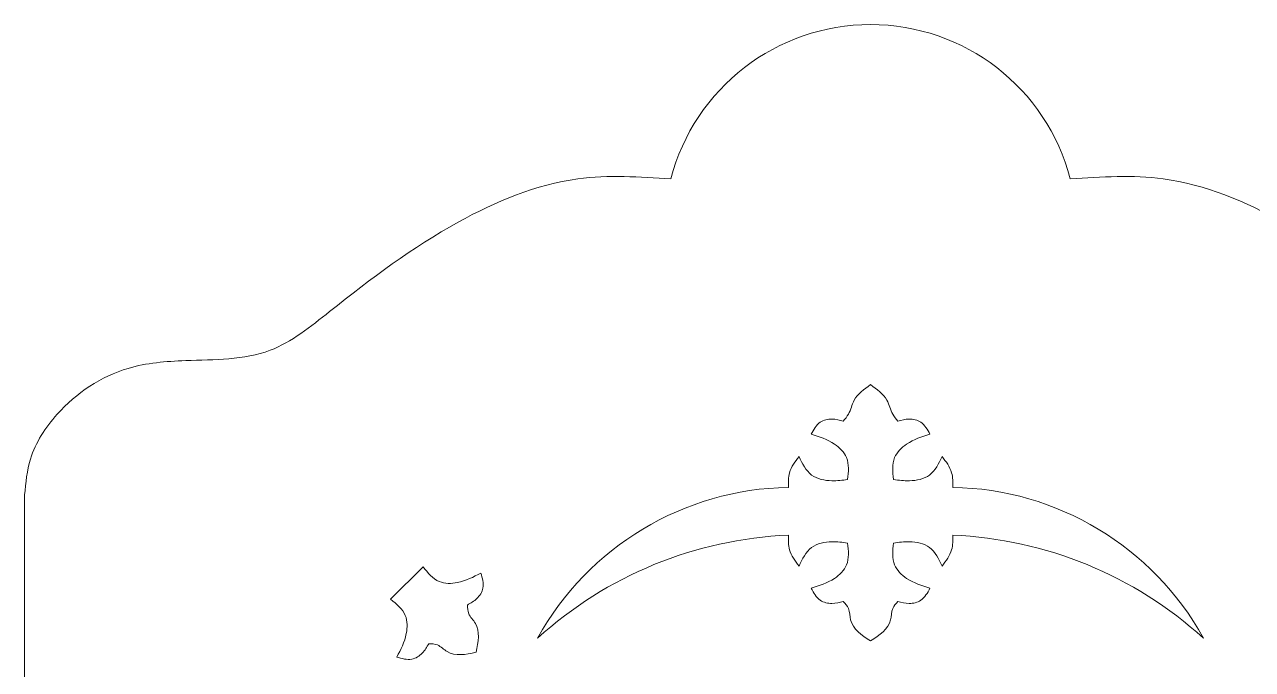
# Model space of a CAD drawing. Header units: inches. Extents: x -604 to 396, y -92 to 517.
# Drawn here: x -312.5 to -225.3, y 330.5 to 376.3 of the extents above; entities that cross this region are included whole.
import ezdxf

# ---------------------------------------------------------------- set-up
doc = ezdxf.new("R2010")
doc.units = ezdxf.units.IN
doc.header["$MEASUREMENT"] = 0
doc.layers.add('Layer 1', color=7, linetype='Continuous')

msp = doc.modelspace()

# ---------------------------------------------------------------- linework, layer by layer
at = {"layer": 'Layer 1', "lineweight": 9}
for points, knots in [([(-238.258, 365.327), (-239.943, 371.775), (-245.767, 376.273), (-252.431, 376.273), (-252.431, 376.273), (-259.095, 376.273), (-264.919, 371.775), (-266.604, 365.327), (-266.604, 365.327), (-268.816, 365.472), (-271.029, 365.616), (-273.193, 365.327), (-273.193, 365.327), (-276.163, 364.931), (-279.042, 363.719), (-281.692, 362.252), (-281.692, 362.252), (-284.946, 360.45), (-287.854, 358.263), (-290.807, 355.916), (-290.807, 355.916), (-292.149, 354.849), (-293.501, 353.748), (-295.038, 353.165), (-295.038, 353.165), (-296.874, 352.468), (-298.973, 352.508), (-301.021, 352.433), (-301.021, 352.433), (-302.423, 352.382), (-303.801, 352.276), (-305.111, 351.884), (-305.111, 351.884), (-307.014, 351.316), (-308.774, 350.144), (-310.139, 348.625), (-310.139, 348.625), (-310.982, 347.688), (-311.674, 346.619), (-312.032, 345.45), (-312.032, 345.45), (-312.282, 344.633), (-312.368, 343.766), (-312.454, 342.9), (-312.454, 342.9), (-312.454, 342.9), (-312.454, 253.561), (-312.454, 253.561), (-312.454, 253.561), (-273.274, 241.996), (-231.588, 241.996), (-192.408, 253.561), (-192.408, 253.561), (-192.408, 253.561), (-192.408, 342.9), (-192.408, 342.9), (-192.408, 342.9), (-192.494, 343.766), (-192.581, 344.633), (-192.831, 345.45), (-192.831, 345.45), (-193.188, 346.619), (-193.88, 347.688), (-194.723, 348.625), (-194.723, 348.625), (-196.088, 350.144), (-197.848, 351.316), (-199.751, 351.884), (-199.751, 351.884), (-201.061, 352.276), (-202.439, 352.382), (-203.841, 352.433), (-203.841, 352.433), (-205.889, 352.508), (-207.988, 352.468), (-209.824, 353.165), (-209.824, 353.165), (-211.361, 353.748), (-212.713, 354.849), (-214.055, 355.916), (-214.055, 355.916), (-217.008, 358.263), (-219.916, 360.45), (-223.17, 362.252), (-223.17, 362.252), (-225.82, 363.719), (-228.699, 364.931), (-231.669, 365.327), (-231.669, 365.327), (-233.833, 365.616), (-236.046, 365.472), (-238.258, 365.327)], [0, 0, 0, 0, 0.041667, 0.041667, 0.041667, 0.041667, 0.083333, 0.083333, 0.083333, 0.083333, 0.125, 0.125, 0.125, 0.125, 0.166667, 0.166667, 0.166667, 0.166667, 0.208333, 0.208333, 0.208333, 0.208333, 0.25, 0.25, 0.25, 0.25, 0.291667, 0.291667, 0.291667, 0.291667, 0.333333, 0.333333, 0.333333, 0.333333, 0.375, 0.375, 0.375, 0.375, 0.416667, 0.416667, 0.416667, 0.416667, 0.458333, 0.458333, 0.458333, 0.458333, 0.5, 0.5, 0.5, 0.5, 0.541667, 0.541667, 0.541667, 0.541667, 0.583333, 0.583333, 0.583333, 0.583333, 0.625, 0.625, 0.625, 0.625, 0.666667, 0.666667, 0.666667, 0.666667, 0.708333, 0.708333, 0.708333, 0.708333, 0.75, 0.75, 0.75, 0.75, 0.791667, 0.791667, 0.791667, 0.791667, 0.833333, 0.833333, 0.833333, 0.833333, 0.875, 0.875, 0.875, 0.875, 0.916667, 0.916667, 0.916667, 0.916667, 1, 1, 1, 1]), ([(-247.357, 345.634), (-247.598, 345.128), (-247.838, 344.622), (-248.252, 344.316), (-248.252, 344.316), (-248.636, 344.031), (-249.17, 343.92), (-249.677, 343.909), (-249.677, 343.909), (-250.063, 343.9), (-250.433, 343.95), (-250.804, 343.999), (-250.804, 343.999), (-250.862, 344.543), (-250.92, 345.087), (-250.726, 345.552), (-250.726, 345.552), (-250.566, 345.935), (-250.235, 346.264), (-249.871, 346.509), (-249.871, 346.509), (-249.361, 346.852), (-248.787, 347.03), (-248.214, 347.208), (-248.214, 347.208), (-248.394, 347.537), (-248.574, 347.867), (-248.866, 348.064), (-248.866, 348.064), (-249.099, 348.221), (-249.403, 348.294), (-249.693, 348.29), (-249.693, 348.29), (-249.968, 348.286), (-250.231, 348.213), (-250.493, 348.139), (-250.493, 348.139), (-250.627, 348.299), (-250.76, 348.459), (-250.861, 348.639), (-250.861, 348.639), (-251.032, 348.946), (-251.106, 349.311), (-251.27, 349.617), (-251.27, 349.617), (-251.519, 350.079), (-251.975, 350.403), (-252.431, 350.727), (-252.431, 350.727), (-252.887, 350.403), (-253.343, 350.079), (-253.592, 349.617), (-253.592, 349.617), (-253.756, 349.311), (-253.83, 348.946), (-254.002, 348.639), (-254.002, 348.639), (-254.102, 348.459), (-254.236, 348.299), (-254.369, 348.139), (-254.369, 348.139), (-254.631, 348.213), (-254.894, 348.286), (-255.169, 348.29), (-255.169, 348.29), (-255.459, 348.294), (-255.763, 348.221), (-255.996, 348.064), (-255.996, 348.064), (-256.288, 347.867), (-256.468, 347.537), (-256.649, 347.208), (-256.649, 347.208), (-256.075, 347.03), (-255.501, 346.852), (-254.991, 346.509), (-254.991, 346.509), (-254.627, 346.264), (-254.296, 345.935), (-254.136, 345.552), (-254.136, 345.552), (-253.943, 345.087), (-254, 344.543), (-254.058, 343.999), (-254.058, 343.999), (-254.429, 343.95), (-254.799, 343.9), (-255.185, 343.909), (-255.185, 343.909), (-255.692, 343.92), (-256.226, 344.031), (-256.611, 344.316), (-256.611, 344.316), (-257.024, 344.622), (-257.265, 345.128), (-257.505, 345.634), (-257.505, 345.634), (-257.784, 345.267), (-258.063, 344.9), (-258.181, 344.483), (-258.181, 344.483), (-258.273, 344.156), (-258.267, 343.799), (-258.262, 343.442), (-258.262, 343.442), (-265.677, 343.315), (-272.461, 339.238), (-276.052, 332.749), (-276.052, 332.749), (-271.156, 337.185), (-264.862, 339.769), (-258.262, 340.051), (-258.262, 340.051), (-258.267, 339.694), (-258.273, 339.337), (-258.181, 339.011), (-258.181, 339.011), (-258.063, 338.593), (-257.784, 338.227), (-257.505, 337.86), (-257.505, 337.86), (-257.265, 338.365), (-257.024, 338.871), (-256.611, 339.177), (-256.611, 339.177), (-256.226, 339.462), (-255.692, 339.573), (-255.185, 339.584), (-255.185, 339.584), (-254.799, 339.593), (-254.429, 339.543), (-254.058, 339.494), (-254.058, 339.494), (-254, 338.95), (-253.943, 338.406), (-254.136, 337.942), (-254.136, 337.942), (-254.296, 337.558), (-254.627, 337.229), (-254.991, 336.984), (-254.991, 336.984), (-255.501, 336.641), (-256.075, 336.463), (-256.649, 336.286), (-256.649, 336.286), (-256.468, 335.956), (-256.288, 335.626), (-255.996, 335.429), (-255.996, 335.429), (-255.763, 335.272), (-255.459, 335.199), (-255.169, 335.203), (-255.169, 335.203), (-254.894, 335.207), (-254.631, 335.281), (-254.369, 335.354), (-254.369, 335.354), (-254.224, 335.198), (-254.08, 335.041), (-254.002, 334.855), (-254.002, 334.855), (-253.896, 334.604), (-253.912, 334.299), (-253.849, 334.033), (-253.849, 334.033), (-253.694, 333.38), (-253.063, 332.964), (-252.431, 332.548), (-252.431, 332.548), (-251.799, 332.964), (-251.168, 333.38), (-251.013, 334.033), (-251.013, 334.033), (-250.95, 334.299), (-250.966, 334.604), (-250.861, 334.855), (-250.861, 334.855), (-250.782, 335.041), (-250.638, 335.198), (-250.493, 335.354), (-250.493, 335.354), (-250.231, 335.281), (-249.968, 335.207), (-249.693, 335.203), (-249.693, 335.203), (-249.403, 335.199), (-249.099, 335.272), (-248.866, 335.429), (-248.866, 335.429), (-248.574, 335.626), (-248.394, 335.956), (-248.214, 336.286), (-248.214, 336.286), (-248.787, 336.463), (-249.361, 336.641), (-249.871, 336.984), (-249.871, 336.984), (-250.235, 337.229), (-250.566, 337.558), (-250.726, 337.942), (-250.726, 337.942), (-250.92, 338.406), (-250.862, 338.95), (-250.804, 339.494), (-250.804, 339.494), (-250.433, 339.543), (-250.063, 339.593), (-249.677, 339.584), (-249.677, 339.584), (-249.17, 339.573), (-248.636, 339.462), (-248.252, 339.177), (-248.252, 339.177), (-247.838, 338.871), (-247.598, 338.365), (-247.357, 337.86), (-247.357, 337.86), (-247.078, 338.227), (-246.8, 338.593), (-246.681, 339.011), (-246.681, 339.011), (-246.589, 339.337), (-246.595, 339.694), (-246.6, 340.051), (-246.6, 340.051), (-240, 339.769), (-233.706, 337.185), (-228.81, 332.749), (-228.81, 332.749), (-232.401, 339.238), (-239.185, 343.315), (-246.6, 343.442), (-246.6, 343.442), (-246.595, 343.799), (-246.589, 344.156), (-246.681, 344.483), (-246.681, 344.483), (-246.8, 344.9), (-247.078, 345.267), (-247.357, 345.634)], [0, 0, 0, 0, 0.016393, 0.016393, 0.016393, 0.016393, 0.032787, 0.032787, 0.032787, 0.032787, 0.04918, 0.04918, 0.04918, 0.04918, 0.065574, 0.065574, 0.065574, 0.065574, 0.081967, 0.081967, 0.081967, 0.081967, 0.098361, 0.098361, 0.098361, 0.098361, 0.114754, 0.114754, 0.114754, 0.114754, 0.131148, 0.131148, 0.131148, 0.131148, 0.147541, 0.147541, 0.147541, 0.147541, 0.163934, 0.163934, 0.163934, 0.163934, 0.180328, 0.180328, 0.180328, 0.180328, 0.196721, 0.196721, 0.196721, 0.196721, 0.213115, 0.213115, 0.213115, 0.213115, 0.229508, 0.229508, 0.229508, 0.229508, 0.245902, 0.245902, 0.245902, 0.245902, 0.262295, 0.262295, 0.262295, 0.262295, 0.278689, 0.278689, 0.278689, 0.278689, 0.295082, 0.295082, 0.295082, 0.295082, 0.311475, 0.311475, 0.311475, 0.311475, 0.327869, 0.327869, 0.327869, 0.327869, 0.344262, 0.344262, 0.344262, 0.344262, 0.360656, 0.360656, 0.360656, 0.360656, 0.377049, 0.377049, 0.377049, 0.377049, 0.393443, 0.393443, 0.393443, 0.393443, 0.409836, 0.409836, 0.409836, 0.409836, 0.42623, 0.42623, 0.42623, 0.42623, 0.442623, 0.442623, 0.442623, 0.442623, 0.459016, 0.459016, 0.459016, 0.459016, 0.47541, 0.47541, 0.47541, 0.47541, 0.491803, 0.491803, 0.491803, 0.491803, 0.508197, 0.508197, 0.508197, 0.508197, 0.52459, 0.52459, 0.52459, 0.52459, 0.540984, 0.540984, 0.540984, 0.540984, 0.557377, 0.557377, 0.557377, 0.557377, 0.57377, 0.57377, 0.57377, 0.57377, 0.590164, 0.590164, 0.590164, 0.590164, 0.606557, 0.606557, 0.606557, 0.606557, 0.622951, 0.622951, 0.622951, 0.622951, 0.639344, 0.639344, 0.639344, 0.639344, 0.655738, 0.655738, 0.655738, 0.655738, 0.672131, 0.672131, 0.672131, 0.672131, 0.688525, 0.688525, 0.688525, 0.688525, 0.704918, 0.704918, 0.704918, 0.704918, 0.721311, 0.721311, 0.721311, 0.721311, 0.737705, 0.737705, 0.737705, 0.737705, 0.754098, 0.754098, 0.754098, 0.754098, 0.770492, 0.770492, 0.770492, 0.770492, 0.786885, 0.786885, 0.786885, 0.786885, 0.803279, 0.803279, 0.803279, 0.803279, 0.819672, 0.819672, 0.819672, 0.819672, 0.836066, 0.836066, 0.836066, 0.836066, 0.852459, 0.852459, 0.852459, 0.852459, 0.868852, 0.868852, 0.868852, 0.868852, 0.885246, 0.885246, 0.885246, 0.885246, 0.901639, 0.901639, 0.901639, 0.901639, 0.918033, 0.918033, 0.918033, 0.918033, 0.934426, 0.934426, 0.934426, 0.934426, 0.95082, 0.95082, 0.95082, 0.95082, 0.967213, 0.967213, 0.967213, 0.967213, 1, 1, 1, 1]), ([(-281.036, 335.094), (-280.798, 335.228), (-280.561, 335.361), (-280.363, 335.553), (-280.363, 335.553), (-280.155, 335.755), (-279.992, 336.022), (-279.938, 336.297), (-279.938, 336.297), (-279.871, 336.644), (-279.977, 337.004), (-280.083, 337.365), (-280.083, 337.365), (-280.614, 337.085), (-281.145, 336.804), (-281.749, 336.687), (-281.749, 336.687), (-282.179, 336.602), (-282.646, 336.601), (-283.03, 336.759), (-283.03, 336.759), (-283.495, 336.951), (-283.839, 337.376), (-284.183, 337.802), (-284.183, 337.802), (-284.183, 337.802), (-286.484, 335.5), (-286.484, 335.5), (-286.484, 335.5), (-286.058, 335.157), (-285.633, 334.813), (-285.441, 334.348), (-285.441, 334.348), (-285.283, 333.964), (-285.285, 333.497), (-285.369, 333.066), (-285.369, 333.066), (-285.487, 332.463), (-285.767, 331.932), (-286.047, 331.4), (-286.047, 331.4), (-285.687, 331.294), (-285.326, 331.189), (-284.98, 331.256), (-284.98, 331.256), (-284.704, 331.31), (-284.437, 331.473), (-284.235, 331.681), (-284.235, 331.681), (-284.043, 331.878), (-283.91, 332.116), (-283.777, 332.353), (-283.777, 332.353), (-283.563, 332.345), (-283.35, 332.337), (-283.163, 332.26), (-283.163, 332.26), (-282.911, 332.157), (-282.707, 331.93), (-282.475, 331.787), (-282.475, 331.787), (-281.903, 331.435), (-281.163, 331.587), (-280.422, 331.74), (-280.422, 331.74), (-280.269, 332.48), (-280.117, 333.221), (-280.469, 333.792), (-280.469, 333.792), (-280.612, 334.025), (-280.839, 334.229), (-280.942, 334.481), (-280.942, 334.481), (-281.019, 334.668), (-281.027, 334.881), (-281.036, 335.094)], [0, 0, 0, 0, 0.05, 0.05, 0.05, 0.05, 0.1, 0.1, 0.1, 0.1, 0.15, 0.15, 0.15, 0.15, 0.2, 0.2, 0.2, 0.2, 0.25, 0.25, 0.25, 0.25, 0.3, 0.3, 0.3, 0.3, 0.35, 0.35, 0.35, 0.35, 0.4, 0.4, 0.4, 0.4, 0.45, 0.45, 0.45, 0.45, 0.5, 0.5, 0.5, 0.5, 0.55, 0.55, 0.55, 0.55, 0.6, 0.6, 0.6, 0.6, 0.65, 0.65, 0.65, 0.65, 0.7, 0.7, 0.7, 0.7, 0.75, 0.75, 0.75, 0.75, 0.8, 0.8, 0.8, 0.8, 0.85, 0.85, 0.85, 0.85, 0.9, 0.9, 0.9, 0.9, 1, 1, 1, 1])]:
    msp.add_open_spline(points, degree=3, knots=knots, dxfattribs=at)

doc.saveas('drawing.dxf')
